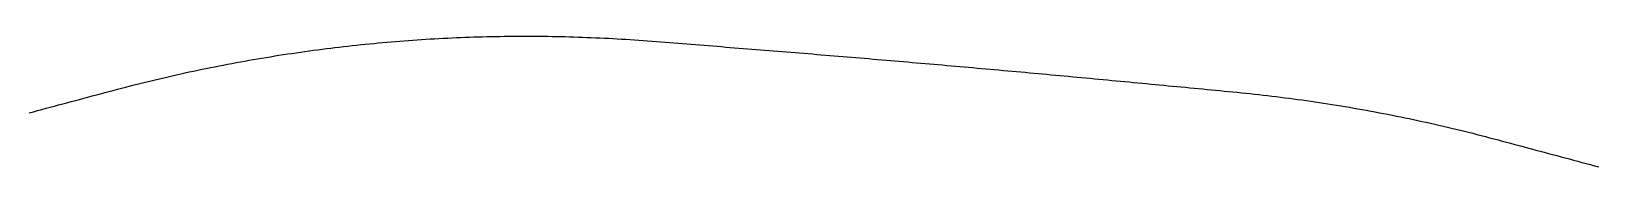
# Model space of a CAD drawing. Header units: metres. Extents: x 457876 to 584660, y 126427 to 241224.
# Drawn here: x 487262 to 496224, y 230387 to 231137 of the extents above; entities that cross this region are included whole.
import ezdxf

# ---------------------------------------------------------------- set-up
doc = ezdxf.new("R2010")
doc.units = ezdxf.units.M
for name, color, linetype in [('AT_GRADE', 3, 'CONTINUOUS'), ('CUTTING', 34, 'CONTINUOUS'), ('EMBANKMENT', 42, 'CONTINUOUS'), ('GROUND_CL', 8, 'CONTINUOUS'), ('RAIL_CL', 1, 'CONTINUOUS'), ('TUNNEL', 216, 'CONTINUOUS'), ('VIADUCT', 5, 'CONTINUOUS')]:
    doc.layers.add(name, color=color, linetype=linetype)

msp = doc.modelspace()

# ---------------------------------------------------------------- linework, layer by layer
at = {"layer": 'AT_GRADE'}
for points in [[(490168.407, 231136.865, 117.292), (490193.317, 231136.619, 117.538), (490218.226, 231136.308, 117.784), (490243.134, 231135.93, 118.03), (490268.041, 231135.475, 118.276), (490292.947, 231134.959, 118.523), (490317.852, 231134.365, 118.769)], [(493174.349, 230909.153, 139.868), (493199.163, 230906.851, 139.958), (493223.976, 230904.545, 140.047), (493248.789, 230902.235, 140.134), (493273.602, 230899.922, 140.22), (493298.414, 230897.604, 140.304), (493323.225, 230895.284, 140.386), (493348.037, 230892.959, 140.467), (493372.847, 230890.632, 140.547), (493397.658, 230888.301, 140.624), (493422.467, 230885.967, 140.701), (493447.277, 230883.63, 140.776), (493472.086, 230881.289, 140.849), (493496.894, 230878.946, 140.921), (493521.702, 230876.6, 140.991), (493546.51, 230874.251, 141.06), (493571.317, 230871.899, 141.128), (493596.124, 230869.545, 141.194), (493620.93, 230867.189, 141.258), (493645.736, 230864.83, 141.322), (493670.542, 230862.469, 141.383), (493695.347, 230860.105, 141.444), (493720.152, 230857.74, 141.503), (493744.956, 230855.372, 141.561), (493769.76, 230853.003, 141.617)], [(494315.208, 230799.131, 142.541), (494339.953, 230796.26, 142.57), (494364.69, 230793.321, 142.597), (494389.419, 230790.313, 142.624), (494414.139, 230787.24, 142.65), (494438.851, 230784.105, 142.674), (494463.553, 230780.898, 142.698)], [(495538.786, 230573.384, 142.881), (495562.895, 230567.176, 142.869), (495586.988, 230560.905, 142.856), (495611.062, 230554.564, 142.842), (495635.118, 230548.157, 142.828), (495659.165, 230541.717, 142.814), (495683.211, 230535.275, 142.799), (495707.257, 230528.833, 142.783), (495731.302, 230522.391, 142.766)], [(496140.008, 230412.881, 142.405), (496164.047, 230406.439, 142.379), (496188.084, 230399.998, 142.353), (496212.122, 230393.557, 142.326)]]:
    msp.add_polyline3d(points, dxfattribs=at)
at = {"layer": 'CUTTING'}
for points in [[(490342.755, 231133.71, 119.015), (490367.656, 231132.987, 119.261), (490392.556, 231132.194, 119.507), (490417.453, 231131.337, 119.753), (490442.349, 231130.412, 119.999), (490467.241, 231129.411, 120.244), (490492.131, 231128.351, 120.489)], [(490964.4, 231096.561, 125.047), (490989.238, 231094.599, 125.28), (491014.077, 231092.637, 125.511), (491038.916, 231090.673, 125.741), (491063.754, 231088.708, 125.971), (491088.593, 231086.742, 126.199), (491113.432, 231084.775, 126.426), (491138.271, 231082.806, 126.652), (491163.11, 231080.836, 126.877), (491187.949, 231078.864, 127.101), (491212.788, 231076.89, 127.323), (491237.627, 231074.915, 127.545), (491262.466, 231072.937, 127.765), (491287.306, 231070.957, 127.983), (491312.145, 231068.976, 128.201), (491336.984, 231066.991, 128.417), (491361.823, 231065.005, 128.632), (491386.661, 231063.016, 128.845), (491411.5, 231061.024, 129.057), (491436.339, 231059.03, 129.268), (491461.178, 231057.033, 129.477), (491486.016, 231055.033, 129.685), (491510.855, 231053.03, 129.891), (491535.693, 231051.024, 130.096), (491560.531, 231049.015, 130.299), (491585.369, 231047.003, 130.501), (491610.207, 231044.987, 130.702), (491635.045, 231042.968, 130.9), (491659.883, 231040.945, 131.097), (491684.72, 231038.919, 131.293), (491709.557, 231036.889, 131.487), (491734.394, 231034.855, 131.679), (491759.231, 231032.818, 131.87), (491784.068, 231030.777, 132.059), (491808.904, 231028.731, 132.247), (491833.74, 231026.682, 132.432), (491858.576, 231024.629, 132.617), (491883.412, 231022.571, 132.799), (491908.247, 231020.51, 132.98), (491933.082, 231018.444, 133.159), (491957.917, 231016.374, 133.336), (491982.751, 231014.299, 133.512), (492007.586, 231012.22, 133.686), (492032.419, 231010.137, 133.858), (492057.253, 231008.049, 134.028), (492082.086, 231005.956, 134.197), (492106.919, 231003.859, 134.364), (492131.752, 231001.757, 134.529), (492156.584, 230999.651, 134.692), (492181.416, 230997.54, 134.854), (492206.248, 230995.424, 135.014), (492231.079, 230993.303, 135.172), (492255.91, 230991.178, 135.328), (492280.74, 230989.047, 135.482), (492305.57, 230986.912, 135.635), (492330.4, 230984.772, 135.786), (492355.229, 230982.627, 135.935), (492380.058, 230980.477, 136.082), (492404.886, 230978.323, 136.228), (492429.714, 230976.163, 136.372), (492454.542, 230973.999, 136.514), (492479.369, 230971.829, 136.654), (492504.196, 230969.655, 136.792), (492529.023, 230967.476, 136.929), (492553.849, 230965.291, 137.064), (492578.674, 230963.102, 137.197), (492603.499, 230960.908, 137.328), (492628.324, 230958.709, 137.457), (492653.148, 230956.506, 137.585), (492677.972, 230954.297, 137.711), (492702.795, 230952.084, 137.835), (492727.618, 230949.865, 137.958), (492752.44, 230947.642, 138.078), (492777.262, 230945.414, 138.197), (492802.083, 230943.182, 138.314), (492826.904, 230940.945, 138.43), (492851.725, 230938.703, 138.544), (492876.545, 230936.456, 138.656), (492901.365, 230934.205, 138.766), (492926.184, 230931.949, 138.874), (492951.002, 230929.689, 138.981), (492975.82, 230927.424, 139.086), (493000.638, 230925.155, 139.19), (493025.455, 230922.882, 139.292), (493050.272, 230920.604, 139.392), (493075.088, 230918.322, 139.49), (493099.904, 230916.036, 139.587), (493124.72, 230913.746, 139.683), (493149.534, 230911.452, 139.776)], [(494488.247, 230777.627, 142.72), (494512.931, 230774.286, 142.742), (494537.605, 230770.872, 142.762), (494562.269, 230767.387, 142.782), (494586.924, 230763.839, 142.801), (494611.569, 230760.232, 142.819), (494636.205, 230756.561, 142.835), (494660.829, 230752.813, 142.851), (494685.442, 230748.993, 142.866), (494710.045, 230745.113, 142.88), (494734.637, 230741.169, 142.893), (494759.218, 230737.154, 142.905), (494783.787, 230733.068, 142.917), (494808.344, 230728.917, 142.927), (494832.891, 230724.702, 142.937), (494857.424, 230720.417, 142.946), (494881.947, 230716.069, 142.954), (494906.455, 230711.646, 142.961), (494930.951, 230707.153, 142.967), (494955.435, 230702.599, 142.972), (494979.908, 230697.987, 142.977), (495004.368, 230693.308, 142.981), (495028.813, 230688.554, 142.984), (495053.245, 230683.738, 142.986), (495077.664, 230678.853, 142.988), (495102.068, 230673.899, 142.988), (495126.458, 230668.875, 142.988), (495150.834, 230663.788, 142.988), (495175.197, 230658.638, 142.986), (495199.544, 230653.418, 142.984), (495223.877, 230648.132, 142.981), (495248.196, 230642.785, 142.977), (495272.499, 230637.367, 142.973), (495296.786, 230631.878, 142.968), (495321.058, 230626.325, 142.962), (495345.315, 230620.708, 142.956), (495369.556, 230615.025, 142.949), (495393.782, 230609.277, 142.941), (495417.992, 230603.467, 142.933), (495442.185, 230597.585, 142.924), (495466.359, 230591.627, 142.914), (495490.519, 230585.618, 142.904), (495514.661, 230579.533, 142.893)]]:
    msp.add_polyline3d(points, dxfattribs=at)
at = {"layer": 'EMBANKMENT'}
for points in [[(489570.877, 231122.36, 111.548), (489595.746, 231123.745, 111.777), (489620.618, 231125.061, 112.008), (489645.494, 231126.317, 112.24), (489670.373, 231127.509, 112.473), (489695.256, 231128.621, 112.707)], [(489745.031, 231130.649, 113.178), (489769.922, 231131.556, 113.415), (489794.817, 231132.397, 113.652), (489819.713, 231133.173, 113.891), (489844.612, 231133.879, 114.13), (489869.512, 231134.518, 114.37), (489894.415, 231135.095, 114.611), (489919.319, 231135.593, 114.852), (489944.224, 231136.031, 115.094), (489969.131, 231136.391, 115.337), (489994.039, 231136.686, 115.58), (490018.947, 231136.916, 115.823), (490043.857, 231137.08, 116.067), (490068.767, 231137.183, 116.312), (490093.677, 231137.214, 116.556), (490118.587, 231137.164, 116.801), (490143.497, 231137.045, 117.047)], [(493794.563, 230850.632, 141.672), (493819.367, 230848.26, 141.726), (493844.17, 230845.886, 141.778), (493868.972, 230843.51, 141.829), (493893.774, 230841.134, 141.879), (493918.576, 230838.756, 141.928), (493943.377, 230836.377, 141.975), (493968.178, 230833.997, 142.021), (493992.979, 230831.616, 142.066), (494017.78, 230829.235, 142.109), (494042.58, 230826.853, 142.152), (494067.379, 230824.471, 142.193), (494092.179, 230822.088, 142.233), (494116.978, 230819.705, 142.272), (494141.777, 230817.322, 142.309), (494166.574, 230814.924, 142.346), (494191.364, 230812.455, 142.381), (494216.148, 230809.926, 142.415), (494240.925, 230807.337, 142.448), (494265.695, 230804.68, 142.48), (494290.456, 230801.94, 142.511)], [(495755.347, 230515.949, 142.749), (495779.391, 230509.506, 142.732), (495803.435, 230503.064, 142.714), (495827.478, 230496.622, 142.695), (495851.522, 230490.18, 142.676), (495875.564, 230483.738, 142.656), (495899.607, 230477.296, 142.636), (495923.649, 230470.854, 142.615), (495947.69, 230464.413, 142.594), (495971.731, 230457.971, 142.572), (495995.772, 230451.53, 142.55), (496019.812, 230445.088, 142.527), (496043.852, 230438.646, 142.504), (496067.892, 230432.205, 142.48), (496091.931, 230425.763, 142.455), (496115.97, 230419.322, 142.431)]]:
    msp.add_polyline3d(points, dxfattribs=at)
at = {"layer": 'GROUND_CL'}
msp.add_polyline3d([(487249.598, 230697.242, 82.042), (487273.636, 230703.683, 81.468), (487297.675, 230710.124, 80.74), (487321.714, 230716.565, 80), (487345.753, 230723.006, 80), (487369.792, 230729.447, 80), (487393.831, 230735.888, 80), (487417.871, 230742.329, 80.237), (487441.91, 230748.77, 80.425), (487465.95, 230755.211, 80.459), (487489.99, 230761.652, 80.338), (487514.03, 230768.093, 80.062), (487538.071, 230774.534, 79.953), (487562.111, 230780.976, 79.897), (487586.152, 230787.417, 79.842), (487610.193, 230793.858, 79.787), (487634.234, 230800.299, 79.707), (487658.275, 230806.741, 79.613), (487682.316, 230813.182, 79.518), (487706.358, 230819.624, 79.42), (487730.399, 230826.065, 79.294), (487754.449, 230832.478, 79.139), (487778.515, 230838.828, 78.984), (487802.6, 230845.108, 78.841), (487826.702, 230851.324, 78.671), (487850.819, 230857.481, 78.457), (487874.953, 230863.575, 78.242), (487899.106, 230869.593, 78.025), (487923.272, 230875.559, 77.791), (487947.456, 230881.451, 77.497), (487971.659, 230887.271, 77.202), (487995.876, 230893.027, 76.908), (488020.109, 230898.718, 76.608), (488044.358, 230904.344, 76.246), (488068.622, 230909.906, 75.886), (488092.9, 230915.404, 75.527), (488117.195, 230920.831, 75.171), (488141.506, 230926.187, 74.775), (488165.83, 230931.482, 74.381), (488190.169, 230936.711, 73.992), (488214.523, 230941.871, 73.606), (488238.891, 230946.966, 73.225), (488263.272, 230951.999, 72.843), (488287.668, 230956.962, 72.459), (488312.078, 230961.858, 72.072), (488336.502, 230966.683, 71.744), (488360.938, 230971.446, 71.431), (488385.389, 230976.135, 71.112), (488409.853, 230980.756, 70.788), (488434.328, 230985.318, 70.569), (488458.815, 230989.82, 70.404), (488483.315, 230994.253, 70.238), (488507.828, 230998.611, 70.07), (488532.353, 231002.906, 70), (488556.891, 231007.13, 70), (488581.439, 231011.291, 70), (488605.999, 231015.386, 70), (488630.571, 231019.411, 70.482), (488655.154, 231023.365, 71.437), (488679.749, 231027.253, 72.4), (488704.352, 231031.084, 73.373), (488728.967, 231034.844, 74.332), (488753.594, 231038.524, 75.28), (488778.232, 231042.14, 76.267), (488802.877, 231045.697, 77.282), (488827.532, 231049.192, 78.147), (488852.198, 231052.616, 78.704), (488876.873, 231055.969, 79.221), (488901.558, 231059.25, 79.7), (488926.253, 231062.467, 80.07), (488950.956, 231065.612, 80.283), (488975.668, 231068.695, 80.498), (489000.388, 231071.713, 80.716), (489025.117, 231074.662, 80.974), (489049.854, 231077.543, 81.324), (489074.598, 231080.363, 81.672), (489099.35, 231083.115, 82.017), (489124.111, 231085.784, 82.392), (489148.88, 231088.381, 82.861), (489173.655, 231090.919, 83.325), (489198.437, 231093.399, 83.785), (489223.225, 231095.808, 84.259), (489248.02, 231098.144, 84.804), (489272.822, 231100.417, 85.344), (489297.629, 231102.623, 85.879), (489322.443, 231104.759, 86.422), (489347.263, 231106.823, 87.017), (489372.089, 231108.819, 87.604), (489396.921, 231110.744, 88.184), (489421.757, 231112.606, 88.739), (489446.599, 231114.406, 89.19), (489471.445, 231116.136, 89.636), (489496.296, 231117.805, 90.077), (489521.152, 231119.383, 90.749), (489546.013, 231120.901, 93.095), (489570.877, 231122.36, 95.46), (489595.746, 231123.745, 97.844), (489620.618, 231125.061, 100.254), (489645.494, 231126.317, 102.742), (489670.373, 231127.509, 105.23), (489695.256, 231128.621, 107.718), (489720.142, 231129.665, 110), (489745.031, 231130.649, 110), (489769.922, 231131.556, 110), (489794.817, 231132.397, 110), (489819.713, 231133.173, 110.007), (489844.612, 231133.879, 110.099), (489869.512, 231134.518, 110.159), (489894.415, 231135.095, 110.192), (489919.319, 231135.593, 110.201), (489944.224, 231136.031, 110.158), (489969.131, 231136.391, 110.122), (489994.039, 231136.686, 110.092), (490018.947, 231136.916, 110.069), (490043.857, 231137.08, 110.053), (490068.767, 231137.183, 110.042), (490093.677, 231137.214, 110.039), (490118.587, 231137.164, 110.095), (490143.497, 231137.045, 112.584), (490168.407, 231136.865, 115.07), (490193.317, 231136.619, 117.549), (490218.226, 231136.308, 120), (490243.134, 231135.93, 120.042), (490268.041, 231135.475, 120.107), (490292.947, 231134.959, 120.198), (490317.852, 231134.365, 120.323), (490342.755, 231133.71, 125.229), (490367.656, 231132.987, 130.149), (490392.556, 231132.194, 135.034), (490417.453, 231131.337, 139.879), (490442.349, 231130.412, 142.427), (490467.241, 231129.411, 144.916), (490492.131, 231128.351, 147.405), (490517.018, 231127.219, 149.894), (490541.902, 231126.01, 150.098), (490566.782, 231124.738, 150.223), (490591.66, 231123.406, 150.371), (490616.534, 231122.002, 150.546), (490641.404, 231120.527, 152.798), (490666.27, 231118.994, 155.162), (490691.132, 231117.394, 157.499), (490715.989, 231115.708, 159.808), (490740.842, 231113.96, 160), (490765.69, 231112.144, 160), (490790.533, 231110.265, 160), (490815.372, 231108.322, 160), (490840.21, 231106.362, 158.65), (490865.047, 231104.403, 157.129), (490889.885, 231102.443, 155.603), (490914.723, 231100.483, 154.072), (490939.562, 231098.522, 153.16), (490964.4, 231096.561, 152.342), (490989.238, 231094.599, 151.518), (491014.077, 231092.637, 150.691), (491038.916, 231090.673, 150.304), (491063.754, 231088.708, 150), (491088.593, 231086.742, 149.694), (491113.432, 231084.775, 149.385), (491138.271, 231082.806, 149.213), (491163.11, 231080.836, 149.064), (491187.949, 231078.864, 148.907), (491212.788, 231076.89, 148.741), (491237.627, 231074.915, 148.611), (491262.466, 231072.937, 148.488), (491287.306, 231070.957, 148.36), (491312.145, 231068.976, 148.227), (491336.984, 231066.991, 148.154), (491361.823, 231065.005, 148.1), (491386.661, 231063.016, 148.047), (491411.5, 231061.024, 147.993), (491436.339, 231059.03, 147.966), (491461.178, 231057.033, 147.96), (491486.016, 231055.033, 147.964), (491510.855, 231053.03, 147.979), (491535.693, 231051.024, 148.09), (491560.531, 231049.015, 148.245), (491585.369, 231047.003, 148.407), (491610.207, 231044.987, 148.577), (491635.045, 231042.968, 148.785), (491659.883, 231040.945, 149.015), (491684.72, 231038.919, 149.25), (491709.557, 231036.889, 149.496), (491734.394, 231034.855, 149.657), (491759.231, 231032.818, 149.764), (491784.068, 231030.777, 149.866), (491808.904, 231028.731, 149.965), (491833.74, 231026.682, 149.957), (491858.576, 231024.629, 149.866), (491883.412, 231022.571, 149.75), (491908.247, 231020.51, 149.608), (491933.082, 231018.444, 149.197), (491957.917, 231016.374, 148.617), (491982.751, 231014.299, 148.031), (492007.586, 231012.22, 147.44), (492032.419, 231010.137, 147.028), (492057.253, 231008.049, 146.751), (492082.086, 231005.956, 146.476), (492106.919, 231003.859, 146.202), (492131.752, 231001.757, 146.082), (492156.584, 230999.651, 146.087), (492181.416, 230997.54, 146.095), (492206.248, 230995.424, 146.107), (492231.079, 230993.303, 146.308), (492255.91, 230991.178, 146.688), (492280.74, 230989.047, 147.083), (492305.57, 230986.912, 147.49), (492330.4, 230984.772, 147.972), (492355.229, 230982.627, 148.528), (492380.058, 230980.477, 149.098), (492404.886, 230978.323, 149.683), (492429.714, 230976.163, 150), (492454.542, 230973.999, 150), (492479.369, 230971.829, 150), (492504.196, 230969.655, 150), (492529.023, 230967.476, 150.007), (492553.849, 230965.291, 150.025), (492578.674, 230963.102, 150.044), (492603.499, 230960.908, 150.064), (492628.324, 230958.709, 150.069), (492653.148, 230956.506, 150.051), (492677.972, 230954.297, 150.032), (492702.795, 230952.084, 150.013), (492727.618, 230949.865, 149.953), (492752.44, 230947.642, 149.862), (492777.262, 230945.414, 149.815), (492802.083, 230943.182, 149.812), (492826.904, 230940.945, 149.619), (492851.725, 230938.703, 149.009), (492876.545, 230936.456, 148.368), (492901.365, 230934.205, 147.728), (492926.184, 230931.949, 147.133), (492951.002, 230929.689, 146.567), (492975.82, 230927.424, 145.987), (493000.638, 230925.155, 145.39), (493025.455, 230922.882, 144.836), (493050.272, 230920.604, 144.406), (493075.088, 230918.322, 143.967), (493099.904, 230916.036, 143.52), (493124.72, 230913.746, 143.104), (493149.534, 230911.452, 142.789), (493174.349, 230909.153, 142.469), (493199.163, 230906.851, 142.144), (493223.976, 230904.545, 141.842), (493248.789, 230902.235, 141.623), (493273.602, 230899.922, 141.401), (493298.414, 230897.604, 141.177), (493323.225, 230895.284, 140.967), (493348.037, 230892.959, 140.822), (493372.847, 230890.632, 140.676), (493397.658, 230888.301, 140.528), (493422.467, 230885.967, 140.389), (493447.277, 230883.63, 140.304), (493472.086, 230881.289, 140.218), (493496.894, 230878.946, 140.13), (493521.702, 230876.6, 140.053), (493546.51, 230874.251, 140.037), (493571.317, 230871.899, 140.023), (493596.124, 230869.545, 140.01), (493620.93, 230867.189, 139.987), (493645.736, 230864.83, 139.872), (493670.542, 230862.469, 139.749), (493695.347, 230860.105, 139.619), (493720.152, 230857.74, 139.47), (493744.956, 230855.372, 139.198), (493769.76, 230853.003, 138.923), (493794.563, 230850.632, 138.645), (493819.367, 230848.26, 138.361), (493844.17, 230845.886, 138.04), (493868.972, 230843.51, 137.713), (493893.774, 230841.134, 137.379), (493918.576, 230838.756, 137.039), (493943.377, 230836.377, 136.687), (493968.178, 230833.997, 136.324), (493992.979, 230831.616, 135.95), (494017.78, 230829.235, 135.563), (494042.58, 230826.853, 135.248), (494067.379, 230824.471, 134.903), (494092.179, 230822.088, 134.528), (494116.978, 230819.705, 134.123), (494141.777, 230817.322, 134.541), (494166.574, 230814.924, 135.024), (494191.364, 230812.455, 135.533), (494216.148, 230809.926, 136.07), (494240.925, 230807.337, 136.952), (494265.695, 230804.68, 137.894), (494290.456, 230801.94, 138.87), (494315.208, 230799.131, 139.881), (494339.953, 230796.26, 140), (494364.69, 230793.321, 140), (494389.419, 230790.313, 140), (494414.139, 230787.24, 140), (494438.851, 230784.105, 141.685), (494463.553, 230780.898, 143.748), (494488.247, 230777.627, 145.876), (494512.931, 230774.286, 148.072), (494537.605, 230770.872, 148.913), (494562.269, 230767.387, 149.325), (494586.924, 230763.839, 149.668), (494611.569, 230760.232, 149.94), (494636.205, 230756.561, 150), (494660.829, 230752.813, 150), (494685.442, 230748.993, 150), (494710.045, 230745.113, 150), (494734.637, 230741.169, 150), (494759.218, 230737.154, 150), (494783.787, 230733.068, 150), (494808.344, 230728.917, 150), (494832.891, 230724.702, 150), (494857.424, 230720.417, 150), (494881.947, 230716.069, 150), (494906.455, 230711.646, 150), (494930.951, 230707.153, 150), (494955.435, 230702.599, 150), (494979.908, 230697.987, 150), (495004.368, 230693.308, 150), (495028.813, 230688.554, 150), (495053.245, 230683.738, 150), (495077.664, 230678.853, 150), (495102.068, 230673.899, 150), (495126.458, 230668.875, 150), (495150.834, 230663.788, 150), (495175.197, 230658.638, 150), (495199.544, 230653.418, 150), (495223.877, 230648.132, 150), (495248.196, 230642.785, 150), (495272.499, 230637.367, 150), (495296.786, 230631.878, 150), (495321.058, 230626.325, 150), (495345.315, 230620.708, 150), (495369.556, 230615.025, 150), (495393.782, 230609.277, 150), (495417.992, 230603.467, 150), (495442.185, 230597.585, 149.15), (495466.359, 230591.627, 148.263), (495490.519, 230585.618, 147.342), (495514.661, 230579.533, 146.386), (495538.786, 230573.384, 145.562), (495562.895, 230567.176, 144.766), (495586.988, 230560.905, 143.973), (495611.062, 230554.564, 143.183), (495635.118, 230548.157, 142.409), (495659.165, 230541.717, 141.669), (495683.211, 230535.275, 140.962), (495707.257, 230528.833, 140.29), (495731.302, 230522.391, 139.862), (495755.347, 230515.949, 139.561), (495779.391, 230509.506, 139.193), (495803.435, 230503.064, 138.758), (495827.478, 230496.622, 138.396), (495851.522, 230490.18, 138.188), (495875.564, 230483.738, 137.916), (495899.607, 230477.296, 137.582), (495923.649, 230470.854, 137.235), (495947.69, 230464.413, 137.033), (495971.731, 230457.971, 136.843), (495995.772, 230451.53, 136.664), (496019.812, 230445.088, 136.535), (496043.852, 230438.646, 136.955), (496067.892, 230432.205, 137.451), (496091.931, 230425.763, 138.157), (496115.97, 230419.322, 139.087), (496140.008, 230412.881, 139.948), (496164.047, 230406.439, 141.057), (496188.084, 230399.998, 142.444), (496212.122, 230393.557, 144.109), (496236.159, 230387.116, 145.944)], dxfattribs=at)
at = {"layer": 'RAIL_CL'}
msp.add_polyline3d([(487249.598, 230697.242, 99.543), (487273.636, 230703.683, 99.54), (487297.675, 230710.124, 99.541), (487321.714, 230716.565, 99.544), (487345.753, 230723.006, 99.55), (487369.792, 230729.447, 99.559), (487393.831, 230735.888, 99.571), (487417.871, 230742.329, 99.586), (487441.91, 230748.77, 99.603), (487465.95, 230755.211, 99.624), (487489.99, 230761.652, 99.648), (487514.03, 230768.093, 99.674), (487538.071, 230774.534, 99.704), (487562.111, 230780.976, 99.736), (487586.152, 230787.417, 99.772), (487610.193, 230793.858, 99.81), (487634.234, 230800.299, 99.852), (487658.275, 230806.741, 99.896), (487682.316, 230813.182, 99.944), (487706.358, 230819.624, 99.994), (487730.399, 230826.065, 100.047), (487754.449, 230832.478, 100.103), (487778.515, 230838.828, 100.163), (487802.6, 230845.108, 100.225), (487826.702, 230851.324, 100.29), (487850.819, 230857.481, 100.358), (487874.953, 230863.575, 100.429), (487899.106, 230869.593, 100.503), (487923.272, 230875.559, 100.58), (487947.456, 230881.451, 100.66), (487971.659, 230887.271, 100.743), (487995.876, 230893.027, 100.828), (488020.109, 230898.718, 100.917), (488044.358, 230904.344, 101.008), (488068.622, 230909.906, 101.103), (488092.9, 230915.404, 101.2), (488117.195, 230920.831, 101.3), (488141.506, 230926.187, 101.403), (488165.83, 230931.482, 101.509), (488190.169, 230936.711, 101.618), (488214.523, 230941.871, 101.729), (488238.891, 230946.966, 101.843), (488263.272, 230951.999, 101.961), (488287.668, 230956.962, 102.08), (488312.078, 230961.858, 102.203), (488336.502, 230966.683, 102.328), (488360.938, 230971.446, 102.456), (488385.389, 230976.135, 102.587), (488409.853, 230980.756, 102.721), (488434.328, 230985.318, 102.857), (488458.815, 230989.82, 102.996), (488483.315, 230994.253, 103.137), (488507.828, 230998.611, 103.281), (488532.353, 231002.906, 103.428), (488556.891, 231007.13, 103.577), (488581.439, 231011.291, 103.728), (488605.999, 231015.386, 103.883), (488630.571, 231019.411, 104.039), (488655.154, 231023.365, 104.198), (488679.749, 231027.253, 104.36), (488704.352, 231031.084, 104.524), (488728.967, 231034.844, 104.69), (488753.594, 231038.524, 104.859), (488778.232, 231042.14, 105.03), (488802.877, 231045.697, 105.204), (488827.532, 231049.192, 105.379), (488852.198, 231052.616, 105.557), (488876.873, 231055.969, 105.737), (488901.558, 231059.25, 105.92), (488926.253, 231062.467, 106.104), (488950.956, 231065.612, 106.291), (488975.668, 231068.695, 106.48), (489000.388, 231071.713, 106.67), (489025.117, 231074.662, 106.863), (489049.854, 231077.543, 107.058), (489074.598, 231080.363, 107.255), (489099.35, 231083.115, 107.453), (489124.111, 231085.784, 107.654), (489148.88, 231088.381, 107.856), (489173.655, 231090.919, 108.061), (489198.437, 231093.399, 108.267), (489223.225, 231095.808, 108.475), (489248.02, 231098.144, 108.684), (489272.822, 231100.417, 108.895), (489297.629, 231102.623, 109.108), (489322.443, 231104.759, 109.323), (489347.263, 231106.823, 109.539), (489372.089, 231108.819, 109.756), (489396.921, 231110.744, 109.975), (489421.757, 231112.606, 110.196), (489446.599, 231114.406, 110.418), (489471.445, 231116.136, 110.641), (489496.296, 231117.805, 110.866), (489521.152, 231119.383, 111.092), (489546.013, 231120.901, 111.319), (489570.877, 231122.36, 111.548), (489595.746, 231123.745, 111.777), (489620.618, 231125.061, 112.008), (489645.494, 231126.317, 112.24), (489670.373, 231127.509, 112.473), (489695.256, 231128.621, 112.707), (489720.142, 231129.665, 112.942), (489745.031, 231130.649, 113.178), (489769.922, 231131.556, 113.415), (489794.817, 231132.397, 113.652), (489819.713, 231133.173, 113.891), (489844.612, 231133.879, 114.13), (489869.512, 231134.518, 114.37), (489894.415, 231135.095, 114.611), (489919.319, 231135.593, 114.852), (489944.224, 231136.031, 115.094), (489969.131, 231136.391, 115.337), (489994.039, 231136.686, 115.58), (490018.947, 231136.916, 115.823), (490043.857, 231137.08, 116.067), (490068.767, 231137.183, 116.312), (490093.677, 231137.214, 116.556), (490118.587, 231137.164, 116.801), (490143.497, 231137.045, 117.047), (490168.407, 231136.865, 117.292), (490193.317, 231136.619, 117.538), (490218.226, 231136.308, 117.784), (490243.134, 231135.93, 118.03), (490268.041, 231135.475, 118.276), (490292.947, 231134.959, 118.523), (490317.852, 231134.365, 118.769), (490342.755, 231133.71, 119.015), (490367.656, 231132.987, 119.261), (490392.556, 231132.194, 119.507), (490417.453, 231131.337, 119.753), (490442.349, 231130.412, 119.999), (490467.241, 231129.411, 120.244), (490492.131, 231128.351, 120.489), (490517.018, 231127.219, 120.734), (490541.902, 231126.01, 120.978), (490566.782, 231124.738, 121.222), (490591.66, 231123.406, 121.466), (490616.534, 231122.002, 121.709), (490641.404, 231120.527, 121.952), (490666.27, 231118.994, 122.194), (490691.132, 231117.394, 122.436), (490715.989, 231115.708, 122.677), (490740.842, 231113.96, 122.917), (490765.69, 231112.144, 123.157), (490790.533, 231110.265, 123.396), (490815.372, 231108.322, 123.635), (490840.21, 231106.362, 123.872), (490865.047, 231104.403, 124.109), (490889.885, 231102.443, 124.345), (490914.723, 231100.483, 124.58), (490939.562, 231098.522, 124.814), (490964.4, 231096.561, 125.047), (490989.238, 231094.599, 125.28), (491014.077, 231092.637, 125.511), (491038.916, 231090.673, 125.741), (491063.754, 231088.708, 125.971), (491088.593, 231086.742, 126.199), (491113.432, 231084.775, 126.426), (491138.271, 231082.806, 126.652), (491163.11, 231080.836, 126.877), (491187.949, 231078.864, 127.101), (491212.788, 231076.89, 127.323), (491237.627, 231074.915, 127.545), (491262.466, 231072.937, 127.765), (491287.306, 231070.957, 127.983), (491312.145, 231068.976, 128.201), (491336.984, 231066.991, 128.417), (491361.823, 231065.005, 128.632), (491386.661, 231063.016, 128.845), (491411.5, 231061.024, 129.057), (491436.339, 231059.03, 129.268), (491461.178, 231057.033, 129.477), (491486.016, 231055.033, 129.685), (491510.855, 231053.03, 129.891), (491535.693, 231051.024, 130.096), (491560.531, 231049.015, 130.299), (491585.369, 231047.003, 130.501), (491610.207, 231044.987, 130.702), (491635.045, 231042.968, 130.9), (491659.883, 231040.945, 131.097), (491684.72, 231038.919, 131.293), (491709.557, 231036.889, 131.487), (491734.394, 231034.855, 131.679), (491759.231, 231032.818, 131.87), (491784.068, 231030.777, 132.059), (491808.904, 231028.731, 132.247), (491833.74, 231026.682, 132.432), (491858.576, 231024.629, 132.617), (491883.412, 231022.571, 132.799), (491908.247, 231020.51, 132.98), (491933.082, 231018.444, 133.159), (491957.917, 231016.374, 133.336), (491982.751, 231014.299, 133.512), (492007.586, 231012.22, 133.686), (492032.419, 231010.137, 133.858), (492057.253, 231008.049, 134.028), (492082.086, 231005.956, 134.197), (492106.919, 231003.859, 134.364), (492131.752, 231001.757, 134.529), (492156.584, 230999.651, 134.692), (492181.416, 230997.54, 134.854), (492206.248, 230995.424, 135.014), (492231.079, 230993.303, 135.172), (492255.91, 230991.178, 135.328), (492280.74, 230989.047, 135.482), (492305.57, 230986.912, 135.635), (492330.4, 230984.772, 135.786), (492355.229, 230982.627, 135.935), (492380.058, 230980.477, 136.082), (492404.886, 230978.323, 136.228), (492429.714, 230976.163, 136.372), (492454.542, 230973.999, 136.514), (492479.369, 230971.829, 136.654), (492504.196, 230969.655, 136.792), (492529.023, 230967.476, 136.929), (492553.849, 230965.291, 137.064), (492578.674, 230963.102, 137.197), (492603.499, 230960.908, 137.328), (492628.324, 230958.709, 137.457), (492653.148, 230956.506, 137.585), (492677.972, 230954.297, 137.711), (492702.795, 230952.084, 137.835), (492727.618, 230949.865, 137.958), (492752.44, 230947.642, 138.078), (492777.262, 230945.414, 138.197), (492802.083, 230943.182, 138.314), (492826.904, 230940.945, 138.43), (492851.725, 230938.703, 138.544), (492876.545, 230936.456, 138.656), (492901.365, 230934.205, 138.766), (492926.184, 230931.949, 138.874), (492951.002, 230929.689, 138.981), (492975.82, 230927.424, 139.086), (493000.638, 230925.155, 139.19), (493025.455, 230922.882, 139.292), (493050.272, 230920.604, 139.392), (493075.088, 230918.322, 139.49), (493099.904, 230916.036, 139.587), (493124.72, 230913.746, 139.683), (493149.534, 230911.452, 139.776), (493174.349, 230909.153, 139.868), (493199.163, 230906.851, 139.958), (493223.976, 230904.545, 140.047), (493248.789, 230902.235, 140.134), (493273.602, 230899.922, 140.22), (493298.414, 230897.604, 140.304), (493323.225, 230895.284, 140.386), (493348.037, 230892.959, 140.467), (493372.847, 230890.632, 140.547), (493397.658, 230888.301, 140.624), (493422.467, 230885.967, 140.701), (493447.277, 230883.63, 140.776), (493472.086, 230881.289, 140.849), (493496.894, 230878.946, 140.921), (493521.702, 230876.6, 140.991), (493546.51, 230874.251, 141.06), (493571.317, 230871.899, 141.128), (493596.124, 230869.545, 141.194), (493620.93, 230867.189, 141.258), (493645.736, 230864.83, 141.322), (493670.542, 230862.469, 141.383), (493695.347, 230860.105, 141.444), (493720.152, 230857.74, 141.503), (493744.956, 230855.372, 141.561), (493769.76, 230853.003, 141.617), (493794.563, 230850.632, 141.672), (493819.367, 230848.26, 141.726), (493844.17, 230845.886, 141.778), (493868.972, 230843.51, 141.829), (493893.774, 230841.134, 141.879), (493918.576, 230838.756, 141.928), (493943.377, 230836.377, 141.975), (493968.178, 230833.997, 142.021), (493992.979, 230831.616, 142.066), (494017.78, 230829.235, 142.109), (494042.58, 230826.853, 142.152), (494067.379, 230824.471, 142.193), (494092.179, 230822.088, 142.233), (494116.978, 230819.705, 142.272), (494141.777, 230817.322, 142.309), (494166.574, 230814.924, 142.346), (494191.364, 230812.455, 142.381), (494216.148, 230809.926, 142.415), (494240.925, 230807.337, 142.448), (494265.695, 230804.68, 142.48), (494290.456, 230801.94, 142.511), (494315.208, 230799.131, 142.541), (494339.953, 230796.26, 142.57), (494364.69, 230793.321, 142.597), (494389.419, 230790.313, 142.624), (494414.139, 230787.24, 142.65), (494438.851, 230784.105, 142.674), (494463.553, 230780.898, 142.698), (494488.247, 230777.627, 142.72), (494512.931, 230774.286, 142.742), (494537.605, 230770.872, 142.762), (494562.269, 230767.387, 142.782), (494586.924, 230763.839, 142.801), (494611.569, 230760.232, 142.819), (494636.205, 230756.561, 142.835), (494660.829, 230752.813, 142.851), (494685.442, 230748.993, 142.866), (494710.045, 230745.113, 142.88), (494734.637, 230741.169, 142.893), (494759.218, 230737.154, 142.905), (494783.787, 230733.068, 142.917), (494808.344, 230728.917, 142.927), (494832.891, 230724.702, 142.937), (494857.424, 230720.417, 142.946), (494881.947, 230716.069, 142.954), (494906.455, 230711.646, 142.961), (494930.951, 230707.153, 142.967), (494955.435, 230702.599, 142.972), (494979.908, 230697.987, 142.977), (495004.368, 230693.308, 142.981), (495028.813, 230688.554, 142.984), (495053.245, 230683.738, 142.986), (495077.664, 230678.853, 142.988), (495102.068, 230673.899, 142.988), (495126.458, 230668.875, 142.988), (495150.834, 230663.788, 142.988), (495175.197, 230658.638, 142.986), (495199.544, 230653.418, 142.984), (495223.877, 230648.132, 142.981), (495248.196, 230642.785, 142.977), (495272.499, 230637.367, 142.973), (495296.786, 230631.878, 142.968), (495321.058, 230626.325, 142.962), (495345.315, 230620.708, 142.956), (495369.556, 230615.025, 142.949), (495393.782, 230609.277, 142.941), (495417.992, 230603.467, 142.933), (495442.185, 230597.585, 142.924), (495466.359, 230591.627, 142.914), (495490.519, 230585.618, 142.904), (495514.661, 230579.533, 142.893), (495538.786, 230573.384, 142.881), (495562.895, 230567.176, 142.869), (495586.988, 230560.905, 142.856), (495611.062, 230554.564, 142.842), (495635.118, 230548.157, 142.828), (495659.165, 230541.717, 142.814), (495683.211, 230535.275, 142.799), (495707.257, 230528.833, 142.783), (495731.302, 230522.391, 142.766), (495755.347, 230515.949, 142.749), (495779.391, 230509.506, 142.732), (495803.435, 230503.064, 142.714), (495827.478, 230496.622, 142.695), (495851.522, 230490.18, 142.676), (495875.564, 230483.738, 142.656), (495899.607, 230477.296, 142.636), (495923.649, 230470.854, 142.615), (495947.69, 230464.413, 142.594), (495971.731, 230457.971, 142.572), (495995.772, 230451.53, 142.55), (496019.812, 230445.088, 142.527), (496043.852, 230438.646, 142.504), (496067.892, 230432.205, 142.48), (496091.931, 230425.763, 142.455), (496115.97, 230419.322, 142.431), (496140.008, 230412.881, 142.405), (496164.047, 230406.439, 142.379), (496188.084, 230399.998, 142.353), (496212.122, 230393.557, 142.326), (496236.159, 230387.116, 142.299)], dxfattribs=at)
at = {"layer": 'TUNNEL'}
msp.add_polyline3d([(490517.018, 231127.219, 120.734), (490541.902, 231126.01, 120.978), (490566.782, 231124.738, 121.222), (490591.66, 231123.406, 121.466), (490616.534, 231122.002, 121.709), (490641.404, 231120.527, 121.952), (490666.27, 231118.994, 122.194), (490691.132, 231117.394, 122.436), (490715.989, 231115.708, 122.677), (490740.842, 231113.96, 122.917), (490765.69, 231112.144, 123.157), (490790.533, 231110.265, 123.396), (490815.372, 231108.322, 123.635), (490840.21, 231106.362, 123.872), (490865.047, 231104.403, 124.109), (490889.885, 231102.443, 124.345), (490914.723, 231100.483, 124.58), (490939.562, 231098.522, 124.814)], dxfattribs=at)
at = {"layer": 'VIADUCT'}
msp.add_polyline3d([(487273.636, 230703.683, 99.54), (487297.675, 230710.124, 99.541), (487321.714, 230716.565, 99.544), (487345.753, 230723.006, 99.55), (487369.792, 230729.447, 99.559), (487393.831, 230735.888, 99.571), (487417.871, 230742.329, 99.586), (487441.91, 230748.77, 99.603), (487465.95, 230755.211, 99.624), (487489.99, 230761.652, 99.648), (487514.03, 230768.093, 99.674), (487538.071, 230774.534, 99.704), (487562.111, 230780.976, 99.736), (487586.152, 230787.417, 99.772), (487610.193, 230793.858, 99.81), (487634.234, 230800.299, 99.852), (487658.275, 230806.741, 99.896), (487682.316, 230813.182, 99.944), (487706.358, 230819.624, 99.994), (487730.399, 230826.065, 100.047), (487754.449, 230832.478, 100.103), (487778.515, 230838.828, 100.163), (487802.6, 230845.108, 100.225), (487826.702, 230851.324, 100.29), (487850.819, 230857.481, 100.358), (487874.953, 230863.575, 100.429), (487899.106, 230869.593, 100.503), (487923.272, 230875.559, 100.58), (487947.456, 230881.451, 100.66), (487971.659, 230887.271, 100.743), (487995.876, 230893.027, 100.828), (488020.109, 230898.718, 100.917), (488044.358, 230904.344, 101.008), (488068.622, 230909.906, 101.103), (488092.9, 230915.404, 101.2), (488117.195, 230920.831, 101.3), (488141.506, 230926.187, 101.403), (488165.83, 230931.482, 101.509), (488190.169, 230936.711, 101.618), (488214.523, 230941.871, 101.729), (488238.891, 230946.966, 101.843), (488263.272, 230951.999, 101.961), (488287.668, 230956.962, 102.08), (488312.078, 230961.858, 102.203), (488336.502, 230966.683, 102.328), (488360.938, 230971.446, 102.456), (488385.389, 230976.135, 102.587), (488409.853, 230980.756, 102.721), (488434.328, 230985.318, 102.857), (488458.815, 230989.82, 102.996), (488483.315, 230994.253, 103.137), (488507.828, 230998.611, 103.281), (488532.353, 231002.906, 103.428), (488556.891, 231007.13, 103.577), (488581.439, 231011.291, 103.728), (488605.999, 231015.386, 103.883), (488630.571, 231019.411, 104.039), (488655.154, 231023.365, 104.198), (488679.749, 231027.253, 104.36), (488704.352, 231031.084, 104.524), (488728.967, 231034.844, 104.69), (488753.594, 231038.524, 104.859), (488778.232, 231042.14, 105.03), (488802.877, 231045.697, 105.204), (488827.532, 231049.192, 105.379), (488852.198, 231052.616, 105.557), (488876.873, 231055.969, 105.737), (488901.558, 231059.25, 105.92), (488926.253, 231062.467, 106.104), (488950.956, 231065.612, 106.291), (488975.668, 231068.695, 106.48), (489000.388, 231071.713, 106.67), (489025.117, 231074.662, 106.863), (489049.854, 231077.543, 107.058), (489074.598, 231080.363, 107.255), (489099.35, 231083.115, 107.453), (489124.111, 231085.784, 107.654), (489148.88, 231088.381, 107.856), (489173.655, 231090.919, 108.061), (489198.437, 231093.399, 108.267), (489223.225, 231095.808, 108.475), (489248.02, 231098.144, 108.684), (489272.822, 231100.417, 108.895), (489297.629, 231102.623, 109.108), (489322.443, 231104.759, 109.323), (489347.263, 231106.823, 109.539), (489372.089, 231108.819, 109.756), (489396.921, 231110.744, 109.975), (489421.757, 231112.606, 110.196), (489446.599, 231114.406, 110.418), (489471.445, 231116.136, 110.641), (489496.296, 231117.805, 110.866), (489521.152, 231119.383, 111.092), (489546.013, 231120.901, 111.319)], dxfattribs=at)

doc.saveas('drawing.dxf')
